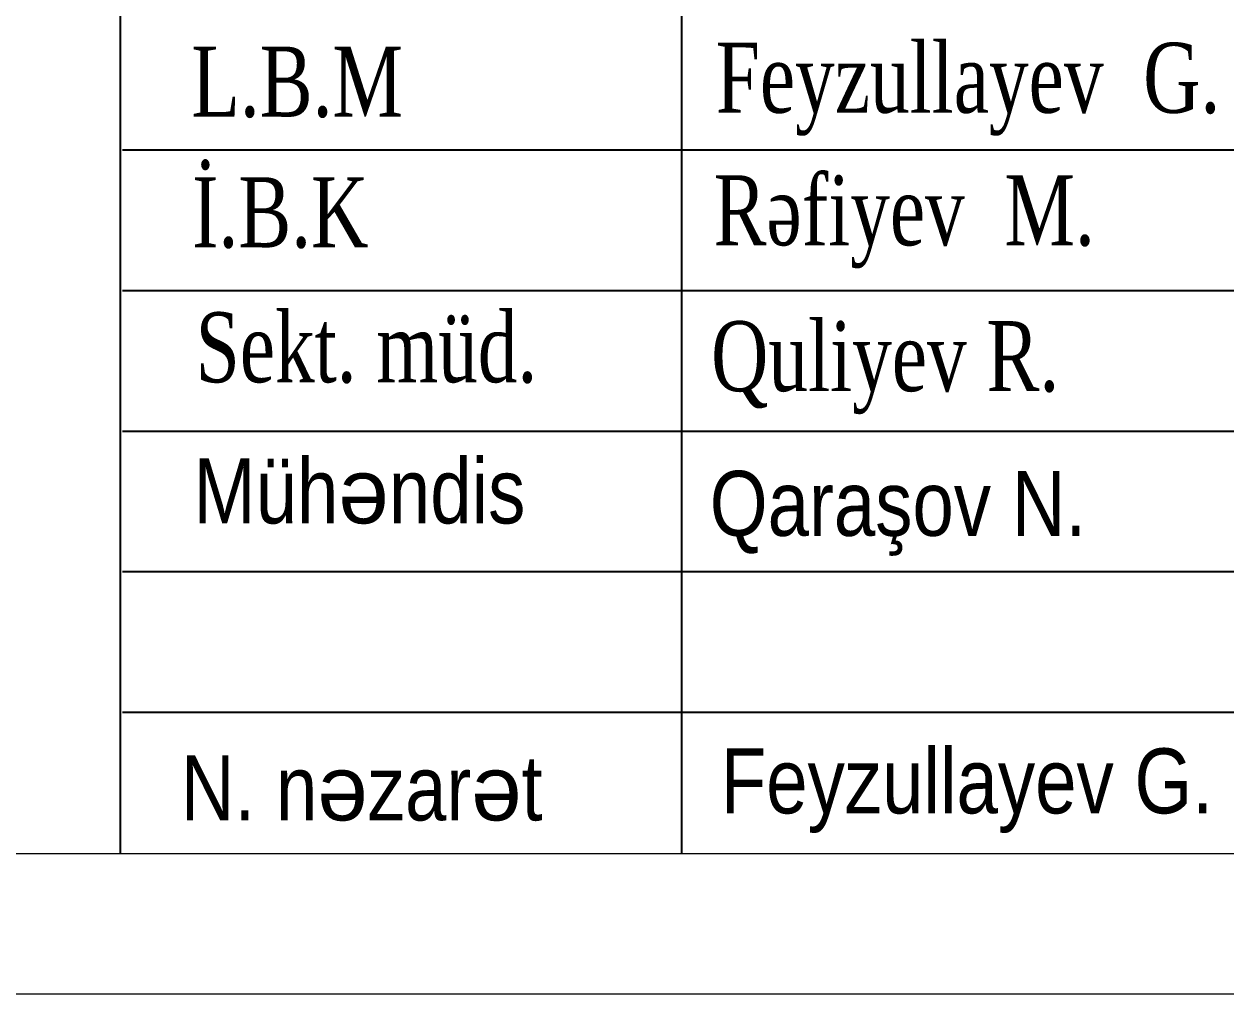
# Model space of a CAD drawing. Header units: millimetres. Extents: x -23631 to 2610815, y 484233 to 2921318.
# Drawn here: x 1757294 to 1761566, y 1478580 to 1482027 of the extents above; entities that cross this region are included whole.
import ezdxf

# ---------------------------------------------------------------- set-up
doc = ezdxf.new("R2010")
doc.units = ezdxf.units.MM
doc.layers.add('TEXT_Ном._пера__1', color=7, linetype='Continuous', lineweight=13)
doc.styles.add('400', font='times.ttf', dxfattribs={"width": 0.75, "height": 300})
doc.styles.add('style6', font='ARIALN.TTF', dxfattribs={"height": 300})

# ---------------------------------------------------------------- blocks, each defined once
blk = doc.blocks.new('üü')
at = {"lineweight": 25, "ltscale": 15}
for p, q in [((3742371.8, 330045.4), (3742371.8, 336833.4)), ((3744837.1, 330045.4), (3744837.1, 336833.4)), ((3742381.3, 333135.5), (3750394, 333135.5)), ((3742381.3, 332518.4), (3750394, 332518.4)), ((3742381.3, 331901.4), (3750394, 331901.4)), ((3742381.3, 331284.3), (3750394, 331284.3)), ((3742381.3, 330667.2), (3750394, 330667.2))]:
    blk.add_line(p, q, dxfattribs=at)
at = {"lineweight": 15}
for points in [[(3716207.4, 329429.9), (3765821.2, 329429.9), (3765821.2, 364480.4), (3716207.4, 364480.4)], [(3718675.7, 330047), (3765204.1, 330047), (3765204.1, 363863.4), (3718675.7, 363863.4)]]:
    blk.add_lwpolyline(points, close=True, dxfattribs=at)
at = {"lineweight": 25, "ltscale": 15, "attachment_point": 1, "style": '400'}
for s, insert, char_height, width in [('{\\fTimes New Roman|b0|i0|c238|p18;Feyzullayev  G.}', (3744985.4, 333606.2), 307.434, 9277.345), ('{\\fTimes New Roman|b0|i0|c238|p18;L}.{\\fTimes New Roman|b0|i0|c238|p18;B}.М', (3742683.9, 333589), 307.437, 9277.429), ('{\\fTimes New Roman|b0|i0|c238|p18;İ.B.K}', (3742686.7, 333015.5), 307.437, 9277.429), ('{\\fTimes New Roman|b0|i0|c238|p18;Rəfiyev  M.}', (3744976.1, 333024.2), 307.434, 9277.345), ('{\\fTimes New Roman|b0|i0|c238|p18;Sekt. müd.}', (3742702.5, 332423), 307.437, 9277.429), ('{\\fTimes New Roman|b0|i0|c238|p18;Quliyev R.}', (3744964.9, 332383.9), 307.437, 9277.429)]:
    blk.add_mtext(s, dxfattribs=dict(at, insert=insert, char_height=char_height, width=width))
at = {"lineweight": 25, "width": 8276.452, "attachment_point": 1, "style": 'style6'}
for s, insert, char_height in [('{\\fArial Narrow|b0|i0|c238|p34;Müh\\fArial|b0|i0|c238|p34;ə\\fArial Narrow|b0|i0|c238|p34;ndis}', (3742693.1, 331781), 285.232), ('N. n{\\fArial|b0|i0|c238|p34;ə\\fArial Narrow|b0|i0|c238|p34;zar\\fArial|b0|i0|c238|p34;ə\\fArial Narrow|b0|i0|c238|p34;t}', (3742637.3, 330476.9), 285.2318)]:
    blk.add_mtext(s, dxfattribs=dict(at, insert=insert, char_height=char_height))
at = {"layer": 'TEXT_Ном._пера__1', "linetype": 'Continuous', "lineweight": 25, "insert": (3745785.1, 331539.9), "char_height": 285.232, "attachment_point": 5, "style": 'style6'}
blk.add_mtext('{\\fArial Narrow|b0|i0|c238|p34;Qaraşov N.}', dxfattribs=at)
at = {"layer": 'TEXT_Ном._пера__1', "linetype": 'Continuous', "insert": (3746087.8, 330322.3), "char_height": 285.232, "attachment_point": 5, "style": 'style6'}
blk.add_mtext('Feyzullayev G.', dxfattribs=at)

msp = doc.modelspace()

# ---------------------------------------------------------------- block references
at = {"xscale": 0.8095442897741573, "yscale": 0.8095442897741573, "zscale": 0.8095442897741573}
msp.add_blockref('üü', (-1271979, 1211891.9), dxfattribs=at)

doc.saveas('drawing.dxf')
